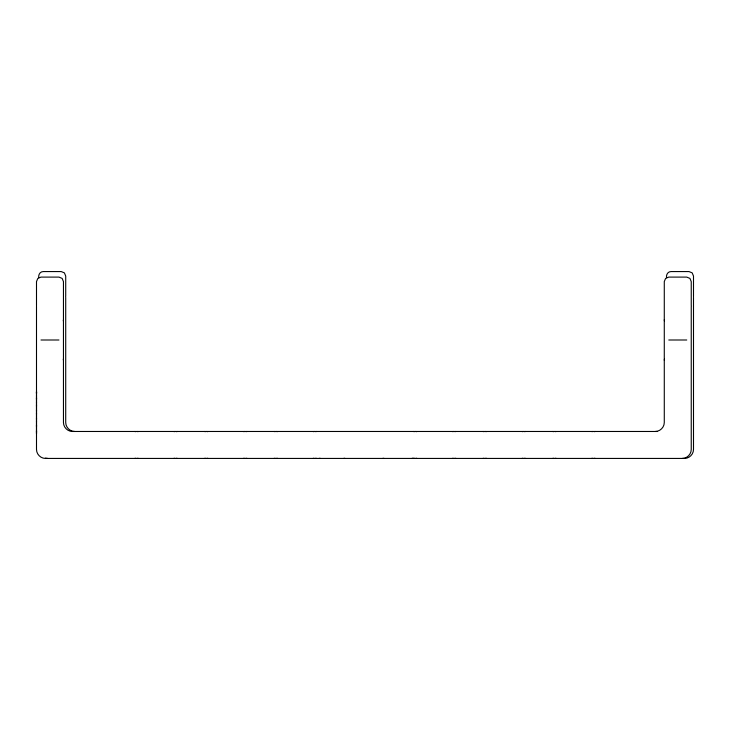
<?xml version="1.0" encoding="UTF-8"?>
<svg xmlns="http://www.w3.org/2000/svg" width="730" height="730" viewBox="0 0 730 730"><rect width="100%" height="100%" fill="white"/><g stroke="black" fill="none" stroke-linecap="round" stroke-linejoin="round"><path stroke-width="1.09" d="M36.5 430.417L36.5 395.167M36.5 392.913L36.5 392.12L36.5 392.731M36.5 426.265L36.5 425.563M36.5 394.401L36.5 392.247M36.5 414.147L36.5 413.189M36.5 406.227L36.5 404.949M36.5 399.237L36.5 397.823M36.5 390.97L36.5 393.744M36.5 421.794L36.5 421.301M63.309 320.935L63.455 319.767M664.282 360.237L664.437 359.069M174.005 431.631L175.173 431.476M176.268 431.631L177.427 431.476M243.647 431.631L244.815 431.476M245.91 431.631L247.078 431.476M313.298 431.631L314.457 431.476M315.552 431.631L316.72 431.476M134.703 458.431L135.871 458.285M136.966 458.431L138.134 458.285M204.354 458.431L205.513 458.285M206.608 458.431L207.776 458.285M452.582 431.631L453.75 431.476M454.836 431.631L456.004 431.476M273.996 458.431L275.164 458.285M276.25 458.431L277.418 458.285M522.224 431.631L523.392 431.476M318.974 458.431L320.141 458.285M524.487 431.631L525.646 431.476M343.638 458.431L344.806 458.285M591.866 431.631L593.034 431.476M594.129 431.631L595.297 431.476M414.448 458.285L412.121 458.285M415.543 458.431L416.702 458.285M655.294 431.476C660.102 431.503 664.309 427.296 664.282 422.488L664.282 281.598L665.596 278.413L668.78 277.099L686.748 277.099L689.923 278.413L691.246 281.598L691.246 305.669M482.922 458.431L484.09 458.285M485.185 458.431L486.353 458.285M552.573 458.431L553.732 458.285M554.827 458.431L555.995 458.285M682.258 458.431C687.067 458.467 691.273 454.261 691.246 449.452L691.246 306.363M40.989 339.998L58.966 339.998M668.78 339.998L686.748 339.998M657.557 431.476L72.443 431.476C67.635 431.503 63.428 427.296 63.455 422.488L63.455 281.598L62.141 278.413L58.966 277.099L40.989 277.099L37.814 278.413L36.5 281.598L36.5 305.669M554.827 431.476L555.995 431.631M552.573 431.476L553.732 431.631M485.185 431.476L486.353 431.631M482.922 431.476L484.09 431.631M415.543 431.476L416.702 431.631M413.28 431.476L414.448 431.631M594.129 458.285L595.297 458.431M591.866 458.285L593.034 458.431M524.487 458.285L525.646 458.431M522.224 458.285L523.392 458.431M276.25 431.476L277.418 431.631M273.996 431.476L275.164 431.631M454.836 458.285L456.004 458.431M452.582 458.285L453.75 458.431M206.608 431.476L207.776 431.631M204.354 431.476L205.513 431.631M382.94 458.285L384.108 458.431M136.966 431.476L138.134 431.631M134.703 431.476L135.871 431.631M315.552 458.285L316.72 458.431M313.298 458.285L314.457 458.431M245.91 458.285L247.078 458.431M243.647 458.285L244.815 458.431M176.268 458.285L177.427 458.431M174.005 458.285L175.173 458.431M74.706 431.476C69.897 431.503 65.691 427.296 65.718 422.488L65.718 297.32M45.415 458.13L47.742 458.431M664.282 319.767L664.437 320.935M63.309 359.069L63.455 360.237M36.5 402.54L36.5 403.006M36.5 432.397L36.5 430.244M36.5 411.081L36.5 410.26M36.5 418.08L36.5 419.349M36.5 398.443L36.5 399.146M36.5 425.143L36.5 426.548M693.5 296.535L693.5 276.059L692.186 272.883L689.01 271.569L671.034 271.569C667.886 271.514 665.988 274.809 666.545 277.674M693.5 297.329L693.5 449.452C693.527 454.261 689.321 458.467 684.512 458.431L45.488 458.431C40.679 458.467 36.473 454.261 36.5 449.452L36.5 306.299M65.718 296.535L65.718 276.059L64.404 272.883L61.22 271.569L43.252 271.569C40.104 271.514 38.206 274.809 38.754 277.674M36.5 430.91L36.5 432.525L36.5 430.91M36.5 433.693L36.5 432.662L36.5 433.693"/></g></svg>
